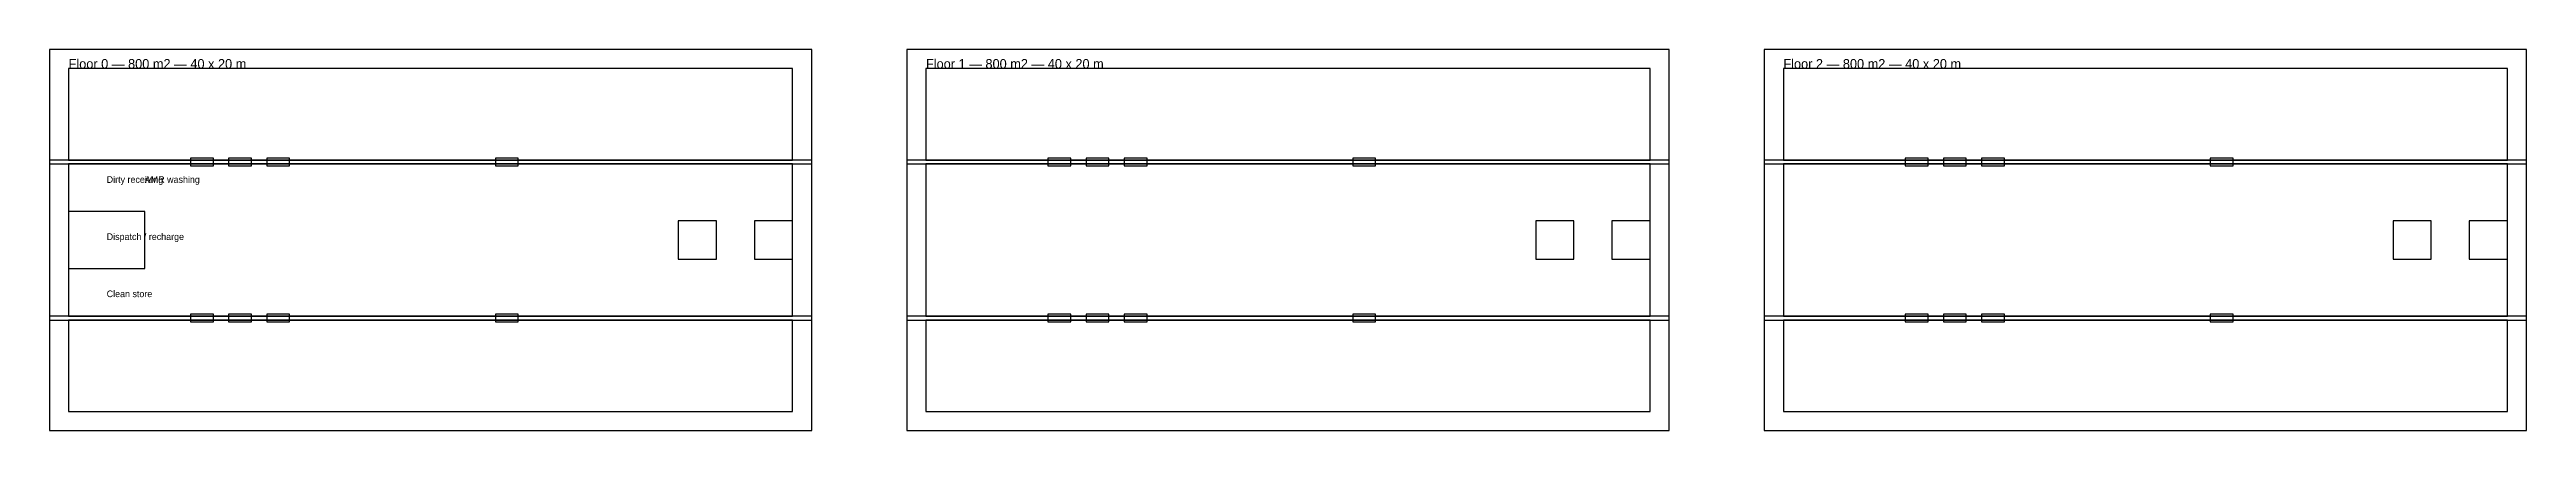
# Model space of a CAD drawing. Header units: metres. Extents: x 0 to 130, y 0 to 20.
import ezdxf

# ---------------------------------------------------------------- set-up
doc = ezdxf.new("R2010")
doc.units = ezdxf.units.M
for name, color, linetype in [('F0_ANNOTATIONS', 7, 'Continuous'), ('F0_BOUNDARY', 7, 'Continuous'), ('F0_CIRCULATION', 7, 'Continuous'), ('F0_CLEAN', 7, 'Continuous'), ('F0_DIRTY', 7, 'Continuous'), ('F0_DOORS', 7, 'Continuous'), ('F0_FACILITIES', 7, 'Continuous'), ('F0_SHAFTS', 7, 'Continuous'), ('F0_WALLS', 7, 'Continuous'), ('F1_ANNOTATIONS', 7, 'Continuous'), ('F1_BOUNDARY', 7, 'Continuous'), ('F1_CIRCULATION', 7, 'Continuous'), ('F1_CLEAN', 7, 'Continuous'), ('F1_DIRTY', 7, 'Continuous'), ('F1_DOORS', 7, 'Continuous'), ('F1_SHAFTS', 7, 'Continuous'), ('F1_WALLS', 7, 'Continuous'), ('F2_ANNOTATIONS', 7, 'Continuous'), ('F2_BOUNDARY', 7, 'Continuous'), ('F2_CIRCULATION', 7, 'Continuous'), ('F2_CLEAN', 7, 'Continuous'), ('F2_DIRTY', 7, 'Continuous'), ('F2_DOORS', 7, 'Continuous'), ('F2_SHAFTS', 7, 'Continuous'), ('F2_WALLS', 7, 'Continuous')]:
    doc.layers.add(name, color=color, linetype=linetype)

msp = doc.modelspace()

# ---------------------------------------------------------------- linework, layer by layer
at = {"layer": 'F0_BOUNDARY'}
msp.add_lwpolyline([(0, 0), (40, 0), (40, 20), (0, 20)], close=True, dxfattribs=at)
at = {"layer": 'F0_CIRCULATION'}
msp.add_lwpolyline([(1, 6), (39, 6), (39, 14), (1, 14)], close=True, dxfattribs=at)
at = {"layer": 'F0_CLEAN'}
msp.add_lwpolyline([(1, 1), (39, 1), (39, 5.8), (1, 5.8)], close=True, dxfattribs=at)
at = {"layer": 'F0_DIRTY'}
msp.add_lwpolyline([(1, 14.2), (39, 14.2), (39, 19), (1, 19)], close=True, dxfattribs=at)
at = {"layer": 'F0_DOORS'}
for points in [[(7.4, 13.9), (8.6, 13.9), (8.6, 14.3), (7.4, 14.3)], [(9.4, 13.9), (10.6, 13.9), (10.6, 14.3), (9.4, 14.3)], [(11.4, 13.9), (12.6, 13.9), (12.6, 14.3), (11.4, 14.3)], [(23.4, 13.9), (24.6, 13.9), (24.6, 14.3), (23.4, 14.3)], [(7.4, 5.7), (8.6, 5.7), (8.6, 6.1), (7.4, 6.1)], [(9.4, 5.7), (10.6, 5.7), (10.6, 6.1), (9.4, 6.1)], [(11.4, 5.7), (12.6, 5.7), (12.6, 6.1), (11.4, 6.1)], [(23.4, 5.7), (24.6, 5.7), (24.6, 6.1), (23.4, 6.1)]]:
    msp.add_lwpolyline(points, close=True, dxfattribs=at)
at = {"layer": 'F0_FACILITIES'}
msp.add_lwpolyline([(1, 8.5), (5, 8.5), (5, 11.5), (1, 11.5)], close=True, dxfattribs=at)
at = {"layer": 'F0_SHAFTS'}
for points in [[(33, 9), (35, 9), (35, 11), (33, 11)], [(37, 9), (39, 9), (39, 11), (37, 11)]]:
    msp.add_lwpolyline(points, close=True, dxfattribs=at)
at = {"layer": 'F0_WALLS'}
for points in [[(0, 14), (40, 14), (40, 14.2), (0, 14.2)], [(0, 5.8), (40, 5.8), (40, 6), (0, 6)]]:
    msp.add_lwpolyline(points, close=True, dxfattribs=at)
at = {"layer": 'F1_BOUNDARY'}
msp.add_lwpolyline([(45, 0), (85, 0), (85, 20), (45, 20)], close=True, dxfattribs=at)
at = {"layer": 'F1_CIRCULATION'}
msp.add_lwpolyline([(46, 6), (84, 6), (84, 14), (46, 14)], close=True, dxfattribs=at)
at = {"layer": 'F1_CLEAN'}
msp.add_lwpolyline([(46, 1), (84, 1), (84, 5.8), (46, 5.8)], close=True, dxfattribs=at)
at = {"layer": 'F1_DIRTY'}
msp.add_lwpolyline([(46, 14.2), (84, 14.2), (84, 19), (46, 19)], close=True, dxfattribs=at)
at = {"layer": 'F1_DOORS'}
for points in [[(52.4, 13.9), (53.6, 13.9), (53.6, 14.3), (52.4, 14.3)], [(54.4, 13.9), (55.6, 13.9), (55.6, 14.3), (54.4, 14.3)], [(56.4, 13.9), (57.6, 13.9), (57.6, 14.3), (56.4, 14.3)], [(68.4, 13.9), (69.6, 13.9), (69.6, 14.3), (68.4, 14.3)], [(52.4, 5.7), (53.6, 5.7), (53.6, 6.1), (52.4, 6.1)], [(54.4, 5.7), (55.6, 5.7), (55.6, 6.1), (54.4, 6.1)], [(56.4, 5.7), (57.6, 5.7), (57.6, 6.1), (56.4, 6.1)], [(68.4, 5.7), (69.6, 5.7), (69.6, 6.1), (68.4, 6.1)]]:
    msp.add_lwpolyline(points, close=True, dxfattribs=at)
at = {"layer": 'F1_SHAFTS'}
for points in [[(78, 9), (80, 9), (80, 11), (78, 11)], [(82, 9), (84, 9), (84, 11), (82, 11)]]:
    msp.add_lwpolyline(points, close=True, dxfattribs=at)
at = {"layer": 'F1_WALLS'}
for points in [[(45, 14), (85, 14), (85, 14.2), (45, 14.2)], [(45, 5.8), (85, 5.8), (85, 6), (45, 6)]]:
    msp.add_lwpolyline(points, close=True, dxfattribs=at)
at = {"layer": 'F2_BOUNDARY'}
msp.add_lwpolyline([(90, 0), (130, 0), (130, 20), (90, 20)], close=True, dxfattribs=at)
at = {"layer": 'F2_CIRCULATION'}
msp.add_lwpolyline([(91, 6), (129, 6), (129, 14), (91, 14)], close=True, dxfattribs=at)
at = {"layer": 'F2_CLEAN'}
msp.add_lwpolyline([(91, 1), (129, 1), (129, 5.8), (91, 5.8)], close=True, dxfattribs=at)
at = {"layer": 'F2_DIRTY'}
msp.add_lwpolyline([(91, 14.2), (129, 14.2), (129, 19), (91, 19)], close=True, dxfattribs=at)
at = {"layer": 'F2_DOORS'}
for points in [[(97.4, 13.9), (98.6, 13.9), (98.6, 14.3), (97.4, 14.3)], [(99.4, 13.9), (100.6, 13.9), (100.6, 14.3), (99.4, 14.3)], [(101.4, 13.9), (102.6, 13.9), (102.6, 14.3), (101.4, 14.3)], [(113.4, 13.9), (114.6, 13.9), (114.6, 14.3), (113.4, 14.3)], [(97.4, 5.7), (98.6, 5.7), (98.6, 6.1), (97.4, 6.1)], [(99.4, 5.7), (100.6, 5.7), (100.6, 6.1), (99.4, 6.1)], [(101.4, 5.7), (102.6, 5.7), (102.6, 6.1), (101.4, 6.1)], [(113.4, 5.7), (114.6, 5.7), (114.6, 6.1), (113.4, 6.1)]]:
    msp.add_lwpolyline(points, close=True, dxfattribs=at)
at = {"layer": 'F2_SHAFTS'}
for points in [[(123, 9), (125, 9), (125, 11), (123, 11)], [(127, 9), (129, 9), (129, 11), (127, 11)]]:
    msp.add_lwpolyline(points, close=True, dxfattribs=at)
at = {"layer": 'F2_WALLS'}
for points in [[(90, 14), (130, 14), (130, 14.2), (90, 14.2)], [(90, 5.8), (130, 5.8), (130, 6), (90, 6)]]:
    msp.add_lwpolyline(points, close=True, dxfattribs=at)

# ---------------------------------------------------------------- texts
at = {"layer": 'F0_ANNOTATIONS'}
for s, height, p in [('Floor 0 — 800 m2 — 40 x 20 m', 0.5, (1, 19)), ('Dirty receiving', 0.35, (3, 13)), ('AMR washing', 0.35, (5, 13)), ('Dispatch / recharge', 0.35, (3, 10)), ('Clean store', 0.35, (3, 7))]:
    msp.add_text(s, height=height, dxfattribs=at).set_placement(p)
at = {"layer": 'F1_ANNOTATIONS'}
msp.add_text('Floor 1 — 800 m2 — 40 x 20 m', height=0.5, dxfattribs=at).set_placement((46, 19))
at = {"layer": 'F2_ANNOTATIONS'}
msp.add_text('Floor 2 — 800 m2 — 40 x 20 m', height=0.5, dxfattribs=at).set_placement((91, 19))

doc.saveas('drawing.dxf')
